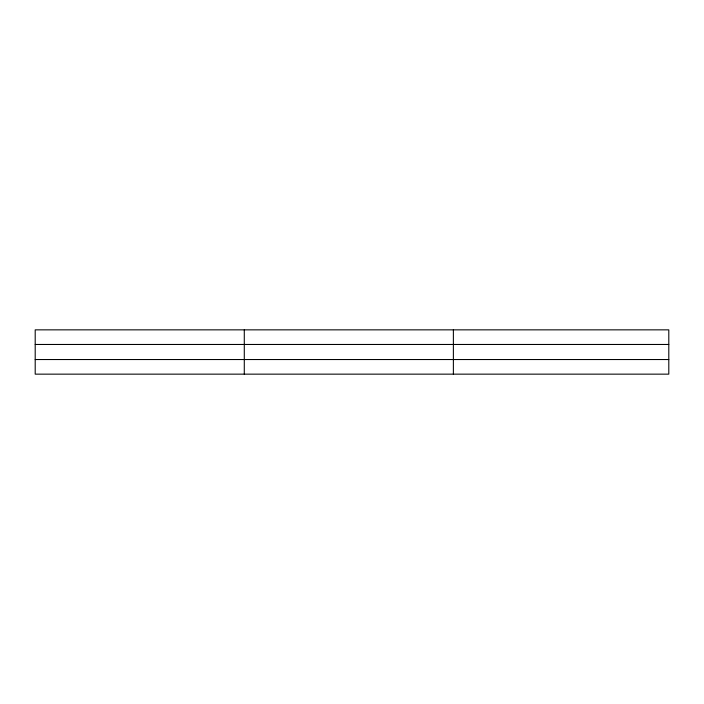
<?xml version="1.0" encoding="UTF-8"?>
<svg xmlns="http://www.w3.org/2000/svg" width="704" height="704" viewBox="0 0 704 704"><rect width="100%" height="100%" fill="white"/><g stroke="black" fill="none" stroke-linecap="round" stroke-linejoin="round"><path stroke-width="1.06" d="M244.288 374.15L244.288 329.85M453.376 374.15L453.376 329.85M668.8 359.533L668.8 374.15L35.2 374.15L35.2 329.85L668.8 329.85L668.8 359.533L35.2 359.533M35.2 344.467L668.8 344.467"/></g></svg>
